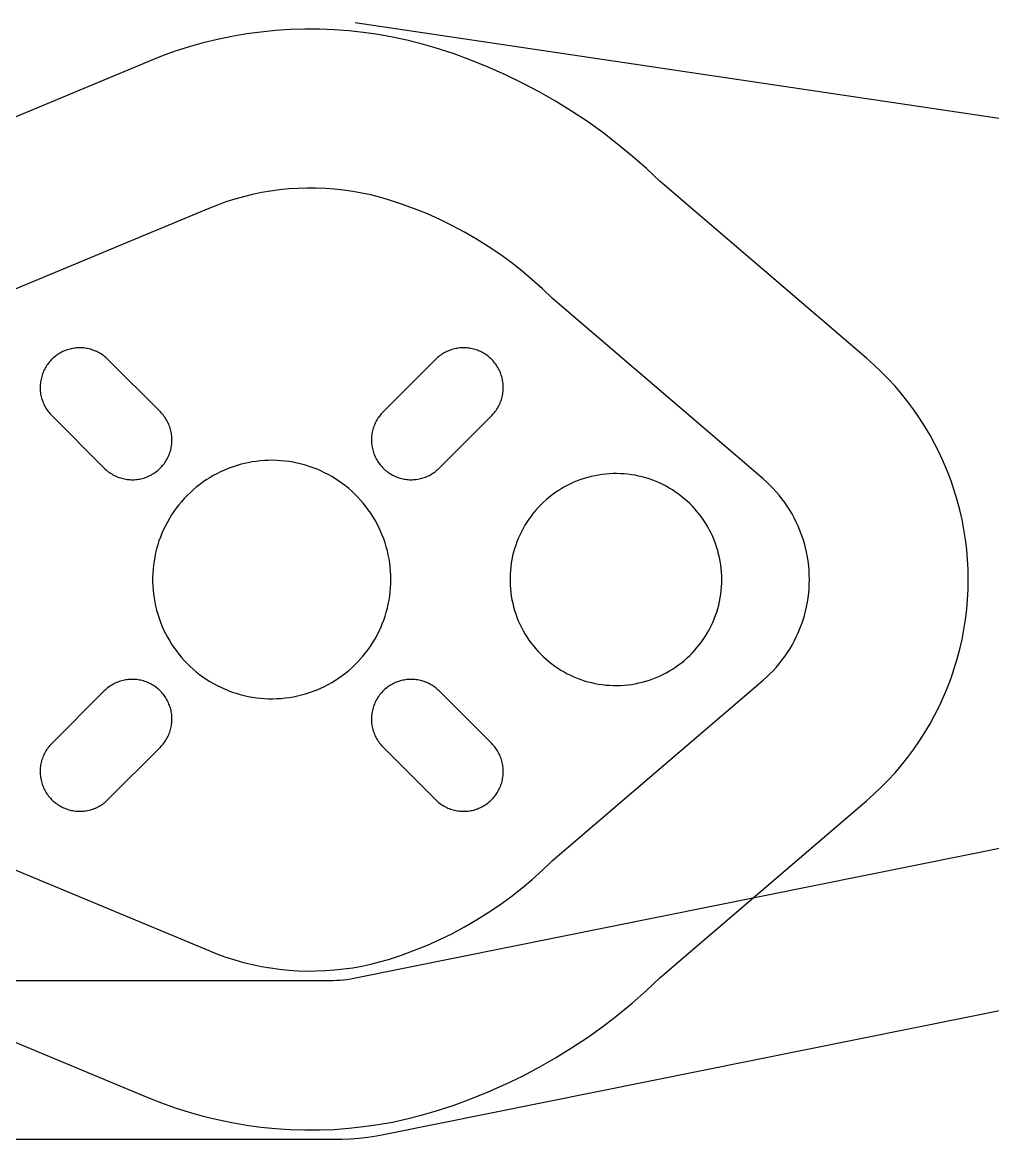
# Model space of a CAD drawing. Header units: millimetres. Extents: x 586 to 986, y -25 to 475.
# Drawn here: x 908.93 to 945.58, y 16.36 to 58.54 of the extents above; entities that cross this region are included whole.
import ezdxf

# ---------------------------------------------------------------- set-up
doc = ezdxf.new("R2010")
doc.units = ezdxf.units.MM
doc.header["$MEASUREMENT"] = 0
doc.layers.add('auxiliares', color=4, linetype='Continuous', true_color=0x00ffff)
doc.layers.add('corte', color=1, linetype='Continuous', true_color=0xff0000)

msp = doc.modelspace()

# ---------------------------------------------------------------- linework, layer by layer
at = {"layer": 'auxiliares'}
for p, q in [((918.493, 58.227), (917.941, 58.171)), ((919.046, 58.263), (918.493, 58.227)), ((919.6, 58.28), (919.046, 58.263)), ((920.155, 58.278), (919.6, 58.28)), ((920.709, 58.257), (920.155, 58.278)), ((921.262, 58.216), (920.709, 58.257)), ((921.813, 58.157), (921.262, 58.216)), ((921.505, 58.536), (946.501, 54.814)), ((916.302, 57.891), (915.763, 57.76)), ((916.845, 58.003), (916.302, 57.891)), ((917.391, 58.097), (916.845, 58.003)), ((917.941, 58.171), (917.391, 58.097)), ((922.362, 58.078), (921.813, 58.157)), ((922.908, 57.98), (922.362, 58.078)), ((923.45, 57.864), (922.908, 57.98)), ((923.988, 57.729), (923.45, 57.864)), ((914.701, 57.442), (914.179, 57.255)), ((915.229, 57.61), (914.701, 57.442)), ((915.763, 57.76), (915.229, 57.61)), ((924.52, 57.575), (923.988, 57.729)), ((925.198, 57.354), (924.52, 57.575)), ((913.663, 57.051), (893.886, 48.81)), ((914.179, 57.255), (913.663, 57.051)), ((925.867, 57.11), (925.198, 57.354)), ((926.528, 56.844), (925.867, 57.11)), ((927.179, 56.555), (926.528, 56.844)), ((927.821, 56.244), (927.179, 56.555)), ((928.451, 55.912), (927.821, 56.244)), ((929.07, 55.559), (928.451, 55.912)), ((929.676, 55.185), (929.07, 55.559)), ((930.269, 54.79), (929.676, 55.185)), ((930.849, 54.376), (930.269, 54.79)), ((931.414, 53.942), (930.849, 54.376)), ((931.964, 53.489), (931.414, 53.942)), ((932.499, 53.018), (931.964, 53.489)), ((933.017, 52.529), (932.499, 53.018)), ((940.81, 45.86), (933.017, 52.529)), ((941.094, 45.608), (940.81, 45.86)), ((941.369, 45.347), (941.094, 45.608)), ((941.635, 45.076), (941.369, 45.347)), ((941.892, 44.796), (941.635, 45.076)), ((942.139, 44.507), (941.892, 44.796)), ((942.375, 44.211), (942.139, 44.507)), ((942.602, 43.906), (942.375, 44.211)), ((942.817, 43.593), (942.602, 43.906)), ((943.022, 43.274), (942.817, 43.593)), ((943.216, 42.947), (943.022, 43.274)), ((943.398, 42.614), (943.216, 42.947)), ((943.568, 42.275), (943.398, 42.614)), ((943.727, 41.93), (943.568, 42.275)), ((943.874, 41.58), (943.727, 41.93)), ((944.009, 41.225), (943.874, 41.58)), ((944.131, 40.865), (944.009, 41.225)), ((944.241, 40.502), (944.131, 40.865)), ((944.338, 40.135), (944.241, 40.502)), ((944.422, 39.765), (944.338, 40.135)), ((944.494, 39.392), (944.422, 39.765)), ((944.553, 39.017), (944.494, 39.392)), ((944.598, 38.64), (944.553, 39.017)), ((944.631, 38.261), (944.598, 38.64)), ((944.651, 37.882), (944.631, 38.261)), ((944.657, 37.503), (944.651, 37.882)), ((944.631, 36.744), (944.651, 37.123)), ((944.651, 37.123), (944.657, 37.503)), ((944.598, 36.366), (944.631, 36.744)), ((944.553, 35.989), (944.598, 36.366)), ((944.494, 35.614), (944.553, 35.989)), ((944.422, 35.241), (944.494, 35.614)), ((944.338, 34.871), (944.422, 35.241)), ((944.241, 34.504), (944.338, 34.871)), ((944.131, 34.14), (944.241, 34.504)), ((943.874, 33.426), (944.009, 33.781)), ((944.009, 33.781), (944.131, 34.14)), ((943.727, 33.076), (943.874, 33.426)), ((943.568, 32.731), (943.727, 33.076)), ((943.398, 32.391), (943.568, 32.731)), ((943.022, 31.732), (943.216, 32.058)), ((943.216, 32.058), (943.398, 32.391)), ((942.817, 31.412), (943.022, 31.732)), ((942.602, 31.1), (942.817, 31.412)), ((942.139, 30.498), (942.375, 30.795)), ((942.375, 30.795), (942.602, 31.1)), ((941.892, 30.209), (942.139, 30.498)), ((941.635, 29.929), (941.892, 30.209)), ((941.094, 29.397), (941.369, 29.659)), ((941.369, 29.659), (941.635, 29.929)), ((933.017, 22.476), (940.81, 29.145)), ((940.81, 29.145), (941.094, 29.397)), ((948.889, 27.958), (921.449, 22.437)), ((893.886, 26.195), (913.663, 17.954)), ((920.66, 22.359), (848.656, 22.359)), ((920.793, 22.361), (920.66, 22.359)), ((920.925, 22.367), (920.793, 22.361)), ((921.057, 22.378), (920.925, 22.367)), ((921.188, 22.394), (921.057, 22.378)), ((921.319, 22.413), (921.188, 22.394)), ((921.449, 22.437), (921.319, 22.413)), ((932.499, 21.987), (933.017, 22.476)), ((931.964, 21.516), (932.499, 21.987)), ((931.414, 21.063), (931.964, 21.516)), ((930.849, 20.629), (931.414, 21.063)), ((930.269, 20.215), (930.849, 20.629)), ((929.676, 19.821), (930.269, 20.215)), ((928.451, 19.093), (929.07, 19.446)), ((929.07, 19.446), (929.676, 19.821)), ((927.821, 18.761), (928.451, 19.093)), ((927.179, 18.45), (927.821, 18.761)), ((925.867, 17.895), (926.528, 18.162)), ((926.528, 18.162), (927.179, 18.45)), ((913.663, 17.954), (914.179, 17.75)), ((914.179, 17.75), (914.701, 17.564)), ((925.198, 17.651), (925.867, 17.895)), ((914.701, 17.564), (915.229, 17.395)), ((915.229, 17.395), (915.763, 17.246)), ((923.988, 17.277), (924.52, 17.43)), ((924.52, 17.43), (925.198, 17.651)), ((915.763, 17.246), (916.302, 17.114)), ((916.302, 17.114), (916.845, 17.002)), ((916.845, 17.002), (917.391, 16.908)), ((917.391, 16.908), (917.941, 16.834)), ((921.813, 16.849), (922.362, 16.927)), ((922.362, 16.927), (922.908, 17.025)), ((922.908, 17.025), (923.45, 17.141)), ((923.45, 17.141), (923.988, 17.277)), ((917.941, 16.834), (918.493, 16.778)), ((918.493, 16.778), (919.046, 16.742)), ((919.046, 16.742), (919.6, 16.725)), ((919.6, 16.725), (920.155, 16.727)), ((920.155, 16.727), (920.709, 16.748)), ((920.709, 16.748), (921.262, 16.789)), ((921.262, 16.789), (921.813, 16.849))]:
    msp.add_line(p, q, dxfattribs=at)
at = {"layer": 'corte', "linetype": 'Continuous', "lineweight": 25}
for p, q in [((917.283, 51.955), (916.95, 51.862)), ((917.62, 52.037), (917.283, 51.955)), ((917.959, 52.108), (917.62, 52.037)), ((918.301, 52.166), (917.959, 52.108)), ((918.644, 52.213), (918.301, 52.166)), ((918.989, 52.247), (918.644, 52.213)), ((919.335, 52.27), (918.989, 52.247)), ((919.681, 52.281), (919.335, 52.27)), ((920.028, 52.28), (919.681, 52.281)), ((920.374, 52.266), (920.028, 52.28)), ((920.72, 52.241), (920.374, 52.266)), ((921.064, 52.204), (920.72, 52.241)), ((921.408, 52.154), (921.064, 52.204)), ((921.749, 52.093), (921.408, 52.154)), ((922.087, 52.021), (921.749, 52.093)), ((922.424, 51.936), (922.087, 52.021)), ((922.757, 51.84), (922.424, 51.936)), ((915.971, 51.513), (896.193, 43.272)), ((916.293, 51.64), (915.971, 51.513)), ((916.619, 51.757), (916.293, 51.64)), ((916.95, 51.862), (916.619, 51.757)), ((923.253, 51.678), (922.757, 51.84)), ((923.743, 51.499), (923.253, 51.678)), ((924.226, 51.303), (923.743, 51.499)), ((924.703, 51.09), (924.226, 51.303)), ((925.171, 50.86), (924.703, 51.09)), ((925.632, 50.615), (925.171, 50.86)), ((926.083, 50.354), (925.632, 50.615)), ((926.526, 50.077), (926.083, 50.354)), ((926.958, 49.785), (926.526, 50.077)), ((927.38, 49.478), (926.958, 49.785)), ((927.791, 49.156), (927.38, 49.478)), ((928.191, 48.821), (927.791, 49.156)), ((928.578, 48.472), (928.191, 48.821)), ((928.954, 48.109), (928.578, 48.472)), ((936.908, 41.301), (928.954, 48.109)), ((910.258, 45.992), (910.215, 45.963)), ((910.301, 46.021), (910.258, 45.992)), ((910.346, 46.047), (910.301, 46.021)), ((910.391, 46.073), (910.346, 46.047)), ((910.437, 46.096), (910.391, 46.073)), ((910.484, 46.118), (910.437, 46.096)), ((910.531, 46.139), (910.484, 46.118)), ((910.579, 46.158), (910.531, 46.139)), ((910.628, 46.175), (910.579, 46.158)), ((910.678, 46.19), (910.628, 46.175)), ((910.728, 46.204), (910.678, 46.19)), ((910.778, 46.216), (910.728, 46.204)), ((910.829, 46.226), (910.778, 46.216)), ((910.88, 46.234), (910.829, 46.226)), ((910.931, 46.241), (910.88, 46.234)), ((910.983, 46.246), (910.931, 46.241)), ((911.035, 46.249), (910.983, 46.246)), ((911.086, 46.25), (911.035, 46.249)), ((911.138, 46.25), (911.086, 46.25)), ((911.19, 46.248), (911.138, 46.25)), ((911.241, 46.244), (911.19, 46.248)), ((911.293, 46.238), (911.241, 46.244)), ((911.344, 46.23), (911.293, 46.238)), ((911.395, 46.221), (911.344, 46.23)), ((911.446, 46.21), (911.395, 46.221)), ((911.496, 46.197), (911.446, 46.21)), ((911.546, 46.183), (911.496, 46.197)), ((911.595, 46.166), (911.546, 46.183)), ((911.643, 46.148), (911.595, 46.166)), ((911.691, 46.129), (911.643, 46.148)), ((911.738, 46.108), (911.691, 46.129)), ((911.785, 46.085), (911.738, 46.108)), ((911.831, 46.06), (911.785, 46.085)), ((911.875, 46.034), (911.831, 46.06)), ((911.919, 46.007), (911.875, 46.034)), ((911.962, 45.978), (911.919, 46.007)), ((912.004, 45.947), (911.962, 45.978)), ((924.732, 45.978), (924.69, 45.947)), ((924.775, 46.007), (924.732, 45.978)), ((924.819, 46.034), (924.775, 46.007)), ((924.864, 46.06), (924.819, 46.034)), ((924.909, 46.085), (924.864, 46.06)), ((924.956, 46.108), (924.909, 46.085)), ((925.003, 46.129), (924.956, 46.108)), ((925.051, 46.148), (925.003, 46.129)), ((925.1, 46.166), (925.051, 46.148)), ((925.149, 46.183), (925.1, 46.166)), ((925.198, 46.197), (925.149, 46.183)), ((925.249, 46.21), (925.198, 46.197)), ((925.299, 46.221), (925.249, 46.21)), ((925.35, 46.23), (925.299, 46.221)), ((925.401, 46.238), (925.35, 46.23)), ((925.453, 46.244), (925.401, 46.238)), ((925.504, 46.248), (925.453, 46.244)), ((925.556, 46.25), (925.504, 46.248)), ((925.608, 46.25), (925.556, 46.25)), ((925.66, 46.249), (925.608, 46.25)), ((925.711, 46.246), (925.66, 46.249)), ((925.763, 46.241), (925.711, 46.246)), ((925.814, 46.234), (925.763, 46.241)), ((925.865, 46.226), (925.814, 46.234)), ((925.916, 46.216), (925.865, 46.226)), ((925.966, 46.204), (925.916, 46.216)), ((926.016, 46.19), (925.966, 46.204)), ((926.066, 46.175), (926.016, 46.19)), ((926.115, 46.158), (926.066, 46.175)), ((926.163, 46.139), (926.115, 46.158)), ((926.211, 46.118), (926.163, 46.139)), ((926.257, 46.096), (926.211, 46.118)), ((926.303, 46.073), (926.257, 46.096)), ((926.349, 46.047), (926.303, 46.073)), ((926.393, 46.021), (926.349, 46.047)), ((926.436, 45.992), (926.393, 46.021)), ((926.479, 45.963), (926.436, 45.992)), ((909.857, 45.592), (909.829, 45.549)), ((909.887, 45.634), (909.857, 45.592)), ((909.918, 45.676), (909.887, 45.634)), ((909.951, 45.716), (909.918, 45.676)), ((909.985, 45.755), (909.951, 45.716)), ((910.02, 45.793), (909.985, 45.755)), ((910.057, 45.829), (910.02, 45.793)), ((910.095, 45.865), (910.057, 45.829)), ((910.134, 45.899), (910.095, 45.865)), ((910.174, 45.931), (910.134, 45.899)), ((910.215, 45.963), (910.174, 45.931)), ((912.045, 45.915), (912.004, 45.947)), ((912.084, 45.882), (912.045, 45.915)), ((912.123, 45.847), (912.084, 45.882)), ((912.16, 45.811), (912.123, 45.847)), ((914.14, 43.831), (912.16, 45.811)), ((924.534, 45.811), (922.554, 43.831)), ((924.572, 45.847), (924.534, 45.811)), ((924.61, 45.882), (924.572, 45.847)), ((924.65, 45.915), (924.61, 45.882)), ((924.69, 45.947), (924.65, 45.915)), ((926.52, 45.931), (926.479, 45.963)), ((926.56, 45.899), (926.52, 45.931)), ((926.599, 45.865), (926.56, 45.899)), ((926.637, 45.829), (926.599, 45.865)), ((926.674, 45.793), (926.637, 45.829)), ((926.709, 45.755), (926.674, 45.793)), ((926.743, 45.716), (926.709, 45.755)), ((926.776, 45.676), (926.743, 45.716)), ((926.807, 45.634), (926.776, 45.676)), ((926.837, 45.592), (926.807, 45.634)), ((926.865, 45.549), (926.837, 45.592)), ((909.66, 45.172), (909.646, 45.122)), ((909.675, 45.221), (909.66, 45.172)), ((909.692, 45.27), (909.675, 45.221)), ((909.711, 45.319), (909.692, 45.27)), ((909.731, 45.366), (909.711, 45.319)), ((909.753, 45.413), (909.731, 45.366)), ((909.777, 45.459), (909.753, 45.413)), ((909.802, 45.504), (909.777, 45.459)), ((909.829, 45.549), (909.802, 45.504)), ((926.892, 45.504), (926.865, 45.549)), ((926.917, 45.459), (926.892, 45.504)), ((926.941, 45.413), (926.917, 45.459)), ((926.963, 45.366), (926.941, 45.413)), ((926.983, 45.319), (926.963, 45.366)), ((927.002, 45.27), (926.983, 45.319)), ((927.019, 45.221), (927.002, 45.27)), ((927.035, 45.172), (927.019, 45.221)), ((927.048, 45.122), (927.035, 45.172)), ((909.601, 44.815), (909.599, 44.763)), ((909.599, 44.763), (909.6, 44.712)), ((909.6, 44.712), (909.602, 44.66)), ((909.604, 44.867), (909.601, 44.815)), ((909.609, 44.918), (909.604, 44.867)), ((909.615, 44.97), (909.609, 44.918)), ((909.624, 45.021), (909.615, 44.97)), ((909.634, 45.072), (909.624, 45.021)), ((909.646, 45.122), (909.634, 45.072)), ((927.06, 45.072), (927.048, 45.122)), ((927.07, 45.021), (927.06, 45.072)), ((927.079, 44.97), (927.07, 45.021)), ((927.086, 44.918), (927.079, 44.97)), ((927.09, 44.867), (927.086, 44.918)), ((927.094, 44.815), (927.09, 44.867)), ((927.092, 44.66), (927.094, 44.712)), ((927.095, 44.763), (927.094, 44.815)), ((927.094, 44.712), (927.095, 44.763)), ((909.602, 44.66), (909.606, 44.608)), ((909.606, 44.608), (909.612, 44.557)), ((909.612, 44.557), (909.619, 44.506)), ((909.619, 44.506), (909.629, 44.455)), ((909.629, 44.455), (909.64, 44.404)), ((909.64, 44.404), (909.653, 44.354)), ((909.653, 44.354), (909.667, 44.304)), ((909.667, 44.304), (909.683, 44.255)), ((927.011, 44.255), (927.027, 44.304)), ((927.027, 44.304), (927.042, 44.354)), ((927.042, 44.354), (927.054, 44.404)), ((927.054, 44.404), (927.065, 44.455)), ((927.065, 44.455), (927.075, 44.506)), ((927.075, 44.506), (927.082, 44.557)), ((927.082, 44.557), (927.088, 44.608)), ((927.088, 44.608), (927.092, 44.66)), ((909.683, 44.255), (909.701, 44.207)), ((909.701, 44.207), (909.721, 44.159)), ((909.721, 44.159), (909.742, 44.111)), ((909.742, 44.111), (909.765, 44.065)), ((909.765, 44.065), (909.79, 44.019)), ((909.79, 44.019), (909.816, 43.974)), ((909.816, 43.974), (909.843, 43.931)), ((909.843, 43.931), (909.872, 43.888)), ((909.872, 43.888), (909.903, 43.846)), ((926.792, 43.846), (926.822, 43.888)), ((926.822, 43.888), (926.851, 43.931)), ((926.851, 43.931), (926.879, 43.974)), ((926.879, 43.974), (926.905, 44.019)), ((926.905, 44.019), (926.929, 44.065)), ((926.929, 44.065), (926.952, 44.111)), ((926.952, 44.111), (926.973, 44.159)), ((926.973, 44.159), (926.993, 44.207)), ((926.993, 44.207), (927.011, 44.255)), ((909.903, 43.846), (909.935, 43.805)), ((909.935, 43.805), (909.968, 43.766)), ((909.968, 43.766), (910.003, 43.727)), ((910.003, 43.727), (910.039, 43.69)), ((910.039, 43.69), (912.019, 41.71)), ((914.176, 43.794), (914.14, 43.831)), ((914.21, 43.756), (914.176, 43.794)), ((914.244, 43.716), (914.21, 43.756)), ((914.276, 43.675), (914.244, 43.716)), ((914.306, 43.633), (914.276, 43.675)), ((914.335, 43.59), (914.306, 43.633)), ((914.363, 43.547), (914.335, 43.59)), ((914.389, 43.502), (914.363, 43.547)), ((914.413, 43.456), (914.389, 43.502)), ((914.436, 43.41), (914.413, 43.456)), ((922.281, 43.456), (922.258, 43.41)), ((922.305, 43.502), (922.281, 43.456)), ((922.331, 43.547), (922.305, 43.502)), ((922.359, 43.59), (922.331, 43.547)), ((922.388, 43.633), (922.359, 43.59)), ((922.418, 43.675), (922.388, 43.633)), ((922.45, 43.716), (922.418, 43.675)), ((922.484, 43.756), (922.45, 43.716)), ((922.518, 43.794), (922.484, 43.756)), ((922.554, 43.831), (922.518, 43.794)), ((924.676, 41.71), (926.656, 43.69)), ((926.656, 43.69), (926.692, 43.727)), ((926.692, 43.727), (926.726, 43.766)), ((926.726, 43.766), (926.76, 43.805)), ((926.76, 43.805), (926.792, 43.846)), ((914.457, 43.363), (914.436, 43.41)), ((914.477, 43.315), (914.457, 43.363)), ((914.495, 43.266), (914.477, 43.315)), ((914.511, 43.217), (914.495, 43.266)), ((914.526, 43.167), (914.511, 43.217)), ((914.539, 43.117), (914.526, 43.167)), ((914.55, 43.066), (914.539, 43.117)), ((914.559, 43.015), (914.55, 43.066)), ((922.145, 43.066), (922.135, 43.015)), ((922.156, 43.117), (922.145, 43.066)), ((922.168, 43.167), (922.156, 43.117)), ((922.183, 43.217), (922.168, 43.167)), ((922.199, 43.266), (922.183, 43.217)), ((922.217, 43.315), (922.199, 43.266)), ((922.237, 43.363), (922.217, 43.315)), ((922.258, 43.41), (922.237, 43.363)), ((914.567, 42.964), (914.559, 43.015)), ((914.563, 42.551), (914.57, 42.603)), ((914.572, 42.913), (914.567, 42.964)), ((914.57, 42.603), (914.575, 42.654)), ((914.576, 42.861), (914.572, 42.913)), ((914.575, 42.654), (914.578, 42.706)), ((914.579, 42.809), (914.576, 42.861)), ((914.578, 42.706), (914.579, 42.758)), ((914.579, 42.758), (914.579, 42.809)), ((922.116, 42.809), (922.115, 42.758)), ((922.115, 42.758), (922.116, 42.706)), ((922.118, 42.861), (922.116, 42.809)), ((922.116, 42.706), (922.12, 42.654)), ((922.122, 42.913), (922.118, 42.861)), ((922.12, 42.654), (922.124, 42.603)), ((922.128, 42.964), (922.122, 42.913)), ((922.124, 42.603), (922.131, 42.551)), ((922.135, 43.015), (922.128, 42.964)), ((914.447, 42.155), (914.467, 42.203)), ((914.467, 42.203), (914.486, 42.251)), ((914.486, 42.251), (914.503, 42.3)), ((914.503, 42.3), (914.519, 42.349)), ((914.519, 42.349), (914.532, 42.399)), ((914.532, 42.399), (914.544, 42.449)), ((914.544, 42.449), (914.555, 42.5)), ((914.555, 42.5), (914.563, 42.551)), ((922.131, 42.551), (922.14, 42.5)), ((922.14, 42.5), (922.15, 42.449)), ((922.15, 42.449), (922.162, 42.399)), ((922.162, 42.399), (922.175, 42.349)), ((922.175, 42.349), (922.191, 42.3)), ((922.191, 42.3), (922.208, 42.251)), ((922.208, 42.251), (922.227, 42.203)), ((922.227, 42.203), (922.247, 42.155)), ((914.158, 41.728), (914.193, 41.766)), ((914.193, 41.766), (914.227, 41.805)), ((914.227, 41.805), (914.26, 41.846)), ((914.26, 41.846), (914.291, 41.887)), ((914.291, 41.887), (914.321, 41.929)), ((914.321, 41.929), (914.349, 41.973)), ((914.349, 41.973), (914.376, 42.017)), ((914.376, 42.017), (914.401, 42.062)), ((914.401, 42.062), (914.425, 42.108)), ((914.425, 42.108), (914.447, 42.155)), ((917, 41.796), (916.852, 41.747)), ((917.15, 41.84), (917, 41.796)), ((917.301, 41.879), (917.15, 41.84)), ((917.453, 41.913), (917.301, 41.879)), ((917.607, 41.941), (917.453, 41.913)), ((917.761, 41.964), (917.607, 41.941)), ((917.917, 41.982), (917.761, 41.964)), ((918.072, 41.994), (917.917, 41.982)), ((918.228, 42.001), (918.072, 41.994)), ((918.385, 42.003), (918.228, 42.001)), ((918.541, 41.998), (918.385, 42.003)), ((918.697, 41.989), (918.541, 41.998)), ((918.852, 41.974), (918.697, 41.989)), ((919.007, 41.954), (918.852, 41.974)), ((919.161, 41.928), (919.007, 41.954)), ((919.314, 41.897), (919.161, 41.928)), ((919.466, 41.861), (919.314, 41.897)), ((919.617, 41.82), (919.466, 41.861)), ((919.766, 41.773), (919.617, 41.82)), ((919.913, 41.721), (919.766, 41.773)), ((922.247, 42.155), (922.269, 42.108)), ((922.269, 42.108), (922.293, 42.062)), ((922.293, 42.062), (922.318, 42.017)), ((922.318, 42.017), (922.345, 41.973)), ((922.345, 41.973), (922.373, 41.929)), ((922.373, 41.929), (922.403, 41.887)), ((922.403, 41.887), (922.434, 41.846)), ((922.434, 41.846), (922.467, 41.805)), ((922.467, 41.805), (922.501, 41.766)), ((922.501, 41.766), (922.536, 41.728)), ((912.019, 41.71), (912.056, 41.674)), ((912.056, 41.674), (912.094, 41.639)), ((912.094, 41.639), (912.134, 41.606)), ((912.134, 41.606), (912.175, 41.574)), ((912.175, 41.574), (912.216, 41.544)), ((912.216, 41.544), (912.259, 41.514)), ((912.259, 41.514), (912.303, 41.487)), ((912.303, 41.487), (912.348, 41.461)), ((912.348, 41.461), (912.394, 41.436)), ((912.394, 41.436), (912.44, 41.414)), ((912.44, 41.414), (912.487, 41.392)), ((912.487, 41.392), (912.535, 41.373)), ((912.535, 41.373), (912.584, 41.355)), ((912.584, 41.355), (912.633, 41.339)), ((912.633, 41.339), (912.683, 41.324)), ((913.501, 41.331), (913.55, 41.346)), ((913.55, 41.346), (913.599, 41.364)), ((913.599, 41.364), (913.647, 41.382)), ((913.647, 41.382), (913.695, 41.403)), ((913.695, 41.403), (913.742, 41.425)), ((913.742, 41.425), (913.788, 41.448)), ((913.788, 41.448), (913.833, 41.474)), ((913.833, 41.474), (913.877, 41.501)), ((913.877, 41.501), (913.921, 41.529)), ((913.921, 41.529), (913.963, 41.559)), ((913.963, 41.559), (914.004, 41.59)), ((914.004, 41.59), (914.044, 41.622)), ((914.044, 41.622), (914.084, 41.656)), ((914.084, 41.656), (914.121, 41.692)), ((914.121, 41.692), (914.158, 41.728)), ((916.006, 41.346), (915.874, 41.262)), ((916.141, 41.425), (916.006, 41.346)), ((916.279, 41.499), (916.141, 41.425)), ((916.418, 41.568), (916.279, 41.499)), ((916.561, 41.633), (916.418, 41.568)), ((916.705, 41.692), (916.561, 41.633)), ((916.852, 41.747), (916.705, 41.692)), ((920.059, 41.664), (919.913, 41.721)), ((920.202, 41.602), (920.059, 41.664)), ((920.343, 41.536), (920.202, 41.602)), ((920.482, 41.464), (920.343, 41.536)), ((920.618, 41.387), (920.482, 41.464)), ((920.752, 41.306), (920.618, 41.387)), ((922.536, 41.728), (922.573, 41.692)), ((922.573, 41.692), (922.611, 41.656)), ((922.611, 41.656), (922.65, 41.622)), ((922.65, 41.622), (922.69, 41.59)), ((922.69, 41.59), (922.731, 41.559)), ((922.731, 41.559), (922.774, 41.529)), ((922.774, 41.529), (922.817, 41.501)), ((922.817, 41.501), (922.861, 41.474)), ((922.861, 41.474), (922.907, 41.448)), ((922.907, 41.448), (922.953, 41.425)), ((922.953, 41.425), (922.999, 41.403)), ((922.999, 41.403), (923.047, 41.382)), ((923.047, 41.382), (923.095, 41.364)), ((923.095, 41.364), (923.144, 41.346)), ((923.144, 41.346), (923.194, 41.331)), ((924.012, 41.324), (924.061, 41.339)), ((924.061, 41.339), (924.11, 41.355)), ((924.11, 41.355), (924.159, 41.373)), ((924.159, 41.373), (924.207, 41.392)), ((924.207, 41.392), (924.254, 41.414)), ((924.254, 41.414), (924.301, 41.436)), ((924.301, 41.436), (924.346, 41.461)), ((924.346, 41.461), (924.391, 41.487)), ((924.391, 41.487), (924.435, 41.514)), ((924.435, 41.514), (924.478, 41.544)), ((924.478, 41.544), (924.52, 41.574)), ((924.52, 41.574), (924.56, 41.606)), ((924.56, 41.606), (924.6, 41.639)), ((924.6, 41.639), (924.638, 41.674)), ((924.638, 41.674), (924.676, 41.71)), ((930.283, 41.358), (930.149, 41.319)), ((930.417, 41.393), (930.283, 41.358)), ((930.553, 41.423), (930.417, 41.393)), ((930.689, 41.448), (930.553, 41.423)), ((930.827, 41.469), (930.689, 41.448)), ((930.965, 41.484), (930.827, 41.469)), ((931.103, 41.495), (930.965, 41.484)), ((931.242, 41.501), (931.103, 41.495)), ((931.381, 41.503), (931.242, 41.501)), ((931.519, 41.499), (931.381, 41.503)), ((931.658, 41.491), (931.519, 41.499)), ((931.796, 41.477), (931.658, 41.491)), ((931.934, 41.459), (931.796, 41.477)), ((932.071, 41.437), (931.934, 41.459)), ((932.207, 41.409), (932.071, 41.437)), ((932.342, 41.377), (932.207, 41.409)), ((932.476, 41.34), (932.342, 41.377)), ((932.608, 41.299), (932.476, 41.34)), ((912.683, 41.324), (912.733, 41.311)), ((912.733, 41.311), (912.783, 41.3)), ((912.783, 41.3), (912.834, 41.291)), ((912.834, 41.291), (912.886, 41.283)), ((912.886, 41.283), (912.937, 41.277)), ((912.937, 41.277), (912.989, 41.273)), ((912.989, 41.273), (913.04, 41.271)), ((913.04, 41.271), (913.092, 41.271)), ((913.092, 41.271), (913.144, 41.272)), ((913.144, 41.272), (913.196, 41.275)), ((913.196, 41.275), (913.247, 41.28)), ((913.247, 41.28), (913.298, 41.287)), ((913.298, 41.287), (913.35, 41.295)), ((913.35, 41.295), (913.4, 41.305)), ((913.4, 41.305), (913.451, 41.317)), ((913.451, 41.317), (913.501, 41.331)), ((915.497, 40.985), (915.378, 40.884)), ((915.619, 41.082), (915.497, 40.985)), ((915.745, 41.174), (915.619, 41.082)), ((915.874, 41.262), (915.745, 41.174)), ((920.882, 41.221), (920.752, 41.306)), ((921.01, 41.13), (920.882, 41.221)), ((921.134, 41.036), (921.01, 41.13)), ((921.255, 40.937), (921.134, 41.036)), ((921.373, 40.834), (921.255, 40.937)), ((923.194, 41.331), (923.244, 41.317)), ((923.244, 41.317), (923.294, 41.305)), ((923.294, 41.305), (923.345, 41.295)), ((923.345, 41.295), (923.396, 41.287)), ((923.396, 41.287), (923.447, 41.28)), ((923.447, 41.28), (923.499, 41.275)), ((923.499, 41.275), (923.55, 41.272)), ((923.55, 41.272), (923.602, 41.271)), ((923.602, 41.271), (923.654, 41.271)), ((923.654, 41.271), (923.706, 41.273)), ((923.706, 41.273), (923.757, 41.277)), ((923.757, 41.277), (923.809, 41.283)), ((923.809, 41.283), (923.86, 41.291)), ((923.86, 41.291), (923.911, 41.3)), ((923.911, 41.3), (923.961, 41.311)), ((923.961, 41.311), (924.012, 41.324)), ((929.266, 40.919), (929.149, 40.845)), ((929.386, 40.989), (929.266, 40.919)), ((929.508, 41.055), (929.386, 40.989)), ((929.633, 41.117), (929.508, 41.055)), ((929.759, 41.174), (929.633, 41.117)), ((929.888, 41.227), (929.759, 41.174)), ((930.018, 41.275), (929.888, 41.227)), ((930.149, 41.319), (930.018, 41.275)), ((932.739, 41.253), (932.608, 41.299)), ((932.869, 41.202), (932.739, 41.253)), ((932.996, 41.147), (932.869, 41.202)), ((933.122, 41.088), (932.996, 41.147)), ((933.245, 41.024), (933.122, 41.088)), ((933.366, 40.956), (933.245, 41.024)), ((933.485, 40.884), (933.366, 40.956)), ((937.038, 41.187), (936.908, 41.301)), ((937.163, 41.068), (937.038, 41.187)), ((937.284, 40.945), (937.163, 41.068)), ((937.4, 40.818), (937.284, 40.945)), ((915.042, 40.557), (914.938, 40.44)), ((915.15, 40.67), (915.042, 40.557)), ((915.262, 40.779), (915.15, 40.67)), ((915.378, 40.884), (915.262, 40.779)), ((921.486, 40.727), (921.373, 40.834)), ((921.596, 40.616), (921.486, 40.727)), ((921.702, 40.501), (921.596, 40.616)), ((921.804, 40.383), (921.702, 40.501)), ((928.708, 40.508), (928.605, 40.415)), ((928.814, 40.598), (928.708, 40.508)), ((928.923, 40.684), (928.814, 40.598)), ((929.034, 40.766), (928.923, 40.684)), ((929.149, 40.845), (929.034, 40.766)), ((933.601, 40.807), (933.485, 40.884)), ((933.714, 40.727), (933.601, 40.807)), ((933.824, 40.643), (933.714, 40.727)), ((933.932, 40.555), (933.824, 40.643)), ((934.036, 40.464), (933.932, 40.555)), ((937.512, 40.687), (937.4, 40.818)), ((937.62, 40.552), (937.512, 40.687)), ((937.723, 40.413), (937.62, 40.552)), ((914.651, 40.07), (914.565, 39.94)), ((914.743, 40.197), (914.651, 40.07)), ((914.838, 40.32), (914.743, 40.197)), ((914.938, 40.44), (914.838, 40.32)), ((921.902, 40.261), (921.804, 40.383)), ((921.996, 40.136), (921.902, 40.261)), ((922.085, 40.008), (921.996, 40.136)), ((928.317, 40.114), (928.228, 40.007)), ((928.41, 40.218), (928.317, 40.114)), ((928.506, 40.318), (928.41, 40.218)), ((928.605, 40.415), (928.506, 40.318)), ((934.138, 40.369), (934.036, 40.464)), ((934.235, 40.27), (934.138, 40.369)), ((934.33, 40.168), (934.235, 40.27)), ((934.42, 40.063), (934.33, 40.168)), ((937.821, 40.271), (937.723, 40.413)), ((937.914, 40.126), (937.821, 40.271)), ((938.002, 39.977), (937.914, 40.126)), ((914.405, 39.672), (914.332, 39.534)), ((914.482, 39.808), (914.405, 39.672)), ((914.565, 39.94), (914.482, 39.808)), ((922.17, 39.877), (922.085, 40.008)), ((922.25, 39.743), (922.17, 39.877)), ((922.325, 39.606), (922.25, 39.743)), ((927.985, 39.669), (927.912, 39.551)), ((928.062, 39.785), (927.985, 39.669)), ((928.143, 39.897), (928.062, 39.785)), ((928.228, 40.007), (928.143, 39.897)), ((934.507, 39.955), (934.42, 40.063)), ((934.591, 39.844), (934.507, 39.955)), ((934.67, 39.73), (934.591, 39.844)), ((934.745, 39.613), (934.67, 39.73)), ((938.085, 39.826), (938.002, 39.977)), ((938.162, 39.672), (938.085, 39.826)), ((938.235, 39.515), (938.162, 39.672)), ((914.2, 39.25), (914.142, 39.105)), ((914.264, 39.393), (914.2, 39.25)), ((914.332, 39.534), (914.264, 39.393)), ((922.396, 39.467), (922.325, 39.606)), ((922.462, 39.325), (922.396, 39.467)), ((922.522, 39.181), (922.462, 39.325)), ((927.778, 39.308), (927.717, 39.183)), ((927.843, 39.431), (927.778, 39.308)), ((927.912, 39.551), (927.843, 39.431)), ((934.816, 39.494), (934.745, 39.613)), ((934.883, 39.372), (934.816, 39.494)), ((934.946, 39.248), (934.883, 39.372)), ((935.005, 39.122), (934.946, 39.248)), ((938.301, 39.356), (938.235, 39.515)), ((938.362, 39.194), (938.301, 39.356)), ((914.041, 38.81), (913.998, 38.66)), ((914.089, 38.959), (914.041, 38.81)), ((914.142, 39.105), (914.089, 38.959)), ((922.578, 39.035), (922.522, 39.181)), ((922.629, 38.887), (922.578, 39.035)), ((922.674, 38.738), (922.629, 38.887)), ((927.609, 38.927), (927.562, 38.797)), ((927.661, 39.056), (927.609, 38.927)), ((927.717, 39.183), (927.661, 39.056)), ((935.059, 38.994), (935.005, 39.122)), ((935.108, 38.865), (935.059, 38.994)), ((935.153, 38.733), (935.108, 38.865)), ((938.418, 39.031), (938.362, 39.194)), ((938.468, 38.866), (938.418, 39.031)), ((938.512, 38.699), (938.468, 38.866)), ((913.961, 38.508), (913.929, 38.355)), ((913.998, 38.66), (913.961, 38.508)), ((922.715, 38.587), (922.674, 38.738)), ((922.75, 38.435), (922.715, 38.587)), ((922.779, 38.281), (922.75, 38.435)), ((927.448, 38.396), (927.42, 38.26)), ((927.482, 38.531), (927.448, 38.396)), ((927.52, 38.665), (927.482, 38.531)), ((927.562, 38.797), (927.52, 38.665)), ((935.193, 38.601), (935.153, 38.733)), ((935.229, 38.466), (935.193, 38.601)), ((935.26, 38.331), (935.229, 38.466)), ((938.55, 38.531), (938.512, 38.699)), ((938.583, 38.361), (938.55, 38.531)), ((913.88, 38.047), (913.864, 37.891)), ((913.902, 38.201), (913.88, 38.047)), ((913.929, 38.355), (913.902, 38.201)), ((922.804, 38.127), (922.779, 38.281)), ((922.823, 37.972), (922.804, 38.127)), ((922.836, 37.816), (922.823, 37.972)), ((927.376, 37.986), (927.362, 37.848)), ((927.396, 38.124), (927.376, 37.986)), ((927.42, 38.26), (927.396, 38.124)), ((935.287, 38.195), (935.26, 38.331)), ((935.308, 38.058), (935.287, 38.195)), ((935.325, 37.92), (935.308, 38.058)), ((938.61, 38.191), (938.583, 38.361)), ((938.631, 38.019), (938.61, 38.191)), ((938.645, 37.848), (938.631, 38.019)), ((913.853, 37.735), (913.848, 37.579)), ((913.848, 37.579), (913.848, 37.423)), ((913.864, 37.891), (913.853, 37.735)), ((922.844, 37.66), (922.836, 37.816)), ((922.847, 37.504), (922.844, 37.66)), ((927.352, 37.71), (927.348, 37.571)), ((927.348, 37.571), (927.348, 37.432)), ((927.362, 37.848), (927.352, 37.71)), ((935.337, 37.781), (935.325, 37.92)), ((935.345, 37.643), (935.337, 37.781)), ((935.347, 37.504), (935.345, 37.643)), ((938.654, 37.675), (938.645, 37.848)), ((938.657, 37.503), (938.654, 37.675)), ((913.848, 37.423), (913.853, 37.267)), ((913.853, 37.267), (913.864, 37.111)), ((922.823, 37.036), (922.836, 37.192)), ((922.836, 37.192), (922.844, 37.348)), ((922.844, 37.348), (922.847, 37.504)), ((927.348, 37.432), (927.353, 37.293)), ((927.353, 37.293), (927.362, 37.155)), ((927.362, 37.155), (927.377, 37.017)), ((935.326, 37.088), (935.338, 37.226)), ((935.338, 37.226), (935.345, 37.365)), ((935.345, 37.365), (935.347, 37.504)), ((938.631, 36.986), (938.645, 37.158)), ((938.645, 37.158), (938.654, 37.33)), ((938.654, 37.33), (938.657, 37.503)), ((913.864, 37.111), (913.88, 36.956)), ((913.88, 36.956), (913.902, 36.801)), ((913.902, 36.801), (913.929, 36.647)), ((922.75, 36.574), (922.78, 36.727)), ((922.78, 36.727), (922.804, 36.881)), ((922.804, 36.881), (922.823, 37.036)), ((927.377, 37.017), (927.396, 36.879)), ((927.396, 36.879), (927.42, 36.742)), ((927.42, 36.742), (927.449, 36.606)), ((935.261, 36.677), (935.287, 36.813)), ((935.287, 36.813), (935.309, 36.95)), ((935.309, 36.95), (935.326, 37.088)), ((938.583, 36.644), (938.61, 36.815)), ((938.61, 36.815), (938.631, 36.986)), ((913.929, 36.647), (913.962, 36.494)), ((913.962, 36.494), (913.999, 36.343)), ((913.999, 36.343), (914.042, 36.193)), ((922.675, 36.27), (922.715, 36.421)), ((922.715, 36.421), (922.75, 36.574)), ((927.449, 36.606), (927.482, 36.472)), ((927.482, 36.472), (927.52, 36.338)), ((927.52, 36.338), (927.563, 36.206)), ((935.109, 36.143), (935.154, 36.274)), ((935.154, 36.274), (935.194, 36.407)), ((935.194, 36.407), (935.23, 36.541)), ((935.23, 36.541), (935.261, 36.677)), ((938.468, 36.139), (938.512, 36.306)), ((938.512, 36.306), (938.55, 36.475)), ((938.55, 36.475), (938.583, 36.644)), ((914.042, 36.193), (914.09, 36.044)), ((914.09, 36.044), (914.143, 35.897)), ((914.143, 35.897), (914.202, 35.752)), ((922.524, 35.827), (922.579, 35.973)), ((922.579, 35.973), (922.63, 36.121)), ((922.63, 36.121), (922.675, 36.27)), ((927.563, 36.206), (927.61, 36.076)), ((927.61, 36.076), (927.662, 35.947)), ((927.662, 35.947), (927.718, 35.82)), ((934.947, 35.759), (935.006, 35.885)), ((935.006, 35.885), (935.06, 36.013)), ((935.06, 36.013), (935.109, 36.143)), ((938.362, 35.811), (938.418, 35.974)), ((938.418, 35.974), (938.468, 36.139)), ((914.202, 35.752), (914.265, 35.609)), ((914.265, 35.609), (914.333, 35.469)), ((914.333, 35.469), (914.406, 35.331)), ((922.327, 35.402), (922.397, 35.541)), ((922.397, 35.541), (922.463, 35.683)), ((922.463, 35.683), (922.524, 35.827)), ((927.718, 35.82), (927.779, 35.695)), ((927.779, 35.695), (927.844, 35.572)), ((927.844, 35.572), (927.913, 35.452)), ((927.913, 35.452), (927.986, 35.334)), ((934.747, 35.395), (934.818, 35.514)), ((934.818, 35.514), (934.885, 35.635)), ((934.885, 35.635), (934.947, 35.759)), ((938.162, 35.334), (938.235, 35.49)), ((938.235, 35.49), (938.301, 35.65)), ((938.301, 35.65), (938.362, 35.811)), ((914.406, 35.331), (914.484, 35.195)), ((914.484, 35.195), (914.566, 35.063)), ((914.566, 35.063), (914.653, 34.933)), ((922.087, 35), (922.171, 35.131)), ((922.171, 35.131), (922.251, 35.265)), ((922.251, 35.265), (922.327, 35.402)), ((927.986, 35.334), (928.064, 35.218)), ((928.064, 35.218), (928.145, 35.106)), ((928.145, 35.106), (928.23, 34.996)), ((934.422, 34.944), (934.509, 35.053)), ((934.509, 35.053), (934.592, 35.164)), ((934.592, 35.164), (934.671, 35.278)), ((934.671, 35.278), (934.747, 35.395)), ((937.914, 34.88), (938.002, 35.028)), ((938.002, 35.028), (938.085, 35.179)), ((938.085, 35.179), (938.162, 35.334)), ((914.653, 34.933), (914.745, 34.806)), ((914.745, 34.806), (914.84, 34.683)), ((914.84, 34.683), (914.94, 34.563)), ((921.704, 34.506), (921.806, 34.625)), ((921.806, 34.625), (921.904, 34.746)), ((921.904, 34.746), (921.998, 34.871)), ((921.998, 34.871), (922.087, 35)), ((928.23, 34.996), (928.319, 34.889)), ((928.319, 34.889), (928.411, 34.786)), ((928.411, 34.786), (928.507, 34.686)), ((928.507, 34.686), (928.607, 34.589)), ((928.607, 34.589), (928.71, 34.495)), ((934.038, 34.543), (934.139, 34.639)), ((934.139, 34.639), (934.237, 34.737)), ((934.237, 34.737), (934.331, 34.839)), ((934.331, 34.839), (934.422, 34.944)), ((937.62, 34.454), (937.723, 34.592)), ((937.723, 34.592), (937.821, 34.734)), ((937.821, 34.734), (937.914, 34.88)), ((914.94, 34.563), (915.044, 34.446)), ((915.044, 34.446), (915.152, 34.333)), ((915.152, 34.333), (915.264, 34.224)), ((915.264, 34.224), (915.38, 34.119)), ((921.257, 34.07), (921.375, 34.173)), ((921.375, 34.173), (921.488, 34.281)), ((921.488, 34.281), (921.598, 34.392)), ((921.598, 34.392), (921.704, 34.506)), ((928.71, 34.495), (928.816, 34.406)), ((928.816, 34.406), (928.925, 34.32)), ((928.925, 34.32), (929.037, 34.238)), ((929.037, 34.238), (929.151, 34.159)), ((933.487, 34.123), (933.603, 34.199)), ((933.603, 34.199), (933.716, 34.28)), ((933.716, 34.28), (933.827, 34.364)), ((933.827, 34.364), (933.934, 34.452)), ((933.934, 34.452), (934.038, 34.543)), ((937.284, 34.06), (937.4, 34.188)), ((937.4, 34.188), (937.512, 34.319)), ((937.512, 34.319), (937.62, 34.454)), ((915.38, 34.119), (915.499, 34.019)), ((915.499, 34.019), (915.622, 33.922)), ((915.622, 33.922), (915.748, 33.829)), ((915.748, 33.829), (915.877, 33.741)), ((920.754, 33.701), (920.885, 33.786)), ((920.885, 33.786), (921.012, 33.877)), ((921.012, 33.877), (921.137, 33.971)), ((921.137, 33.971), (921.257, 34.07)), ((929.151, 34.159), (929.269, 34.085)), ((929.269, 34.085), (929.388, 34.015)), ((929.388, 34.015), (929.511, 33.949)), ((929.511, 33.949), (929.635, 33.888)), ((929.635, 33.888), (929.762, 33.83)), ((929.762, 33.83), (929.89, 33.777)), ((929.89, 33.777), (930.02, 33.729)), ((932.611, 33.708), (932.742, 33.754)), ((932.742, 33.754), (932.871, 33.804)), ((932.871, 33.804), (932.998, 33.859)), ((932.998, 33.859), (933.124, 33.919)), ((933.124, 33.919), (933.247, 33.983)), ((933.247, 33.983), (933.368, 34.051)), ((933.368, 34.051), (933.487, 34.123)), ((936.908, 33.704), (937.038, 33.818)), ((937.038, 33.818), (937.163, 33.937)), ((937.163, 33.937), (937.284, 34.06)), ((912.056, 33.331), (912.019, 33.295)), ((912.094, 33.366), (912.056, 33.331)), ((912.134, 33.399), (912.094, 33.366)), ((912.175, 33.431), (912.134, 33.399)), ((912.216, 33.462), (912.175, 33.431)), ((912.259, 33.491), (912.216, 33.462)), ((912.303, 33.518), (912.259, 33.491)), ((912.348, 33.544), (912.303, 33.518)), ((912.394, 33.569), (912.348, 33.544)), ((912.44, 33.592), (912.394, 33.569)), ((912.487, 33.613), (912.44, 33.592)), ((912.535, 33.633), (912.487, 33.613)), ((912.584, 33.651), (912.535, 33.633)), ((912.633, 33.667), (912.584, 33.651)), ((912.683, 33.681), (912.633, 33.667)), ((912.733, 33.694), (912.683, 33.681)), ((912.783, 33.705), (912.733, 33.694)), ((912.834, 33.715), (912.783, 33.705)), ((912.886, 33.722), (912.834, 33.715)), ((912.937, 33.728), (912.886, 33.722)), ((912.989, 33.732), (912.937, 33.728)), ((913.04, 33.734), (912.989, 33.732)), ((913.092, 33.735), (913.04, 33.734)), ((913.144, 33.733), (913.092, 33.735)), ((913.196, 33.73), (913.144, 33.733)), ((913.247, 33.725), (913.196, 33.73)), ((913.298, 33.719), (913.247, 33.725)), ((913.35, 33.71), (913.298, 33.719)), ((913.4, 33.7), (913.35, 33.71)), ((913.451, 33.688), (913.4, 33.7)), ((913.501, 33.674), (913.451, 33.688)), ((913.55, 33.659), (913.501, 33.674)), ((913.599, 33.642), (913.55, 33.659)), ((913.647, 33.623), (913.599, 33.642)), ((913.695, 33.603), (913.647, 33.623)), ((913.742, 33.58), (913.695, 33.603)), ((913.788, 33.557), (913.742, 33.58)), ((913.833, 33.532), (913.788, 33.557)), ((913.877, 33.505), (913.833, 33.532)), ((913.921, 33.476), (913.877, 33.505)), ((913.963, 33.447), (913.921, 33.476)), ((914.004, 33.415), (913.963, 33.447)), ((914.044, 33.383), (914.004, 33.415)), ((914.084, 33.349), (914.044, 33.383)), ((914.121, 33.314), (914.084, 33.349)), ((915.877, 33.741), (916.009, 33.658)), ((916.009, 33.658), (916.144, 33.579)), ((916.144, 33.579), (916.281, 33.505)), ((916.281, 33.505), (916.421, 33.436)), ((916.421, 33.436), (916.563, 33.371)), ((916.563, 33.371), (916.708, 33.312)), ((919.916, 33.285), (920.062, 33.342)), ((920.062, 33.342), (920.205, 33.404)), ((920.205, 33.404), (920.346, 33.471)), ((920.346, 33.471), (920.485, 33.543)), ((920.485, 33.543), (920.621, 33.619)), ((920.621, 33.619), (920.754, 33.701)), ((922.611, 33.349), (922.573, 33.314)), ((922.65, 33.383), (922.611, 33.349)), ((922.69, 33.415), (922.65, 33.383)), ((922.731, 33.447), (922.69, 33.415)), ((922.774, 33.476), (922.731, 33.447)), ((922.817, 33.505), (922.774, 33.476)), ((922.861, 33.532), (922.817, 33.505)), ((922.907, 33.557), (922.861, 33.532)), ((922.953, 33.58), (922.907, 33.557)), ((922.999, 33.603), (922.953, 33.58)), ((923.047, 33.623), (922.999, 33.603)), ((923.095, 33.642), (923.047, 33.623)), ((923.144, 33.659), (923.095, 33.642)), ((923.194, 33.674), (923.144, 33.659)), ((923.244, 33.688), (923.194, 33.674)), ((923.294, 33.7), (923.244, 33.688)), ((923.345, 33.71), (923.294, 33.7)), ((923.396, 33.719), (923.345, 33.71)), ((923.447, 33.725), (923.396, 33.719)), ((923.499, 33.73), (923.447, 33.725)), ((923.55, 33.733), (923.499, 33.73)), ((923.602, 33.735), (923.55, 33.733)), ((923.654, 33.734), (923.602, 33.735)), ((923.706, 33.732), (923.654, 33.734)), ((923.757, 33.728), (923.706, 33.732)), ((923.809, 33.722), (923.757, 33.728)), ((923.86, 33.715), (923.809, 33.722)), ((923.911, 33.705), (923.86, 33.715)), ((923.961, 33.694), (923.911, 33.705)), ((924.012, 33.681), (923.961, 33.694)), ((924.061, 33.667), (924.012, 33.681)), ((924.11, 33.651), (924.061, 33.667)), ((924.159, 33.633), (924.11, 33.651)), ((924.207, 33.613), (924.159, 33.633)), ((924.254, 33.592), (924.207, 33.613)), ((924.301, 33.569), (924.254, 33.592)), ((924.346, 33.544), (924.301, 33.569)), ((924.391, 33.518), (924.346, 33.544)), ((924.435, 33.491), (924.391, 33.518)), ((924.478, 33.462), (924.435, 33.491)), ((924.52, 33.431), (924.478, 33.462)), ((924.56, 33.399), (924.52, 33.431)), ((924.6, 33.366), (924.56, 33.399)), ((924.638, 33.331), (924.6, 33.366)), ((924.676, 33.295), (924.638, 33.331)), ((928.954, 26.896), (936.908, 33.704)), ((930.02, 33.729), (930.152, 33.685)), ((930.152, 33.685), (930.285, 33.646)), ((930.285, 33.646), (930.42, 33.612)), ((930.42, 33.612), (930.555, 33.582)), ((930.555, 33.582), (930.692, 33.557)), ((930.692, 33.557), (930.829, 33.536)), ((930.829, 33.536), (930.967, 33.521)), ((930.967, 33.521), (931.106, 33.51)), ((931.106, 33.51), (931.244, 33.504)), ((931.244, 33.504), (931.383, 33.503)), ((931.383, 33.503), (931.522, 33.506)), ((931.522, 33.506), (931.661, 33.515)), ((931.661, 33.515), (931.799, 33.528)), ((931.799, 33.528), (931.936, 33.546)), ((931.936, 33.546), (932.073, 33.569)), ((932.073, 33.569), (932.209, 33.597)), ((932.209, 33.597), (932.344, 33.629)), ((932.344, 33.629), (932.478, 33.666)), ((932.478, 33.666), (932.611, 33.708)), ((912.019, 33.295), (910.039, 31.315)), ((914.158, 33.277), (914.121, 33.314)), ((914.193, 33.239), (914.158, 33.277)), ((914.227, 33.2), (914.193, 33.239)), ((914.26, 33.16), (914.227, 33.2)), ((914.291, 33.118), (914.26, 33.16)), ((914.321, 33.076), (914.291, 33.118)), ((914.349, 33.033), (914.321, 33.076)), ((914.376, 32.988), (914.349, 33.033)), ((914.401, 32.943), (914.376, 32.988)), ((914.425, 32.897), (914.401, 32.943)), ((916.708, 33.312), (916.854, 33.257)), ((916.854, 33.257), (917.003, 33.208)), ((917.003, 33.208), (917.152, 33.164)), ((917.152, 33.164), (917.304, 33.125)), ((917.304, 33.125), (917.456, 33.092)), ((917.456, 33.092), (917.61, 33.063)), ((917.61, 33.063), (917.764, 33.041)), ((917.764, 33.041), (917.92, 33.023)), ((917.92, 33.023), (918.075, 33.011)), ((918.075, 33.011), (918.231, 33.004)), ((918.231, 33.004), (918.388, 33.003)), ((918.388, 33.003), (918.544, 33.007)), ((918.544, 33.007), (918.7, 33.016)), ((918.7, 33.016), (918.855, 33.031)), ((918.855, 33.031), (919.01, 33.052)), ((919.01, 33.052), (919.164, 33.077)), ((919.164, 33.077), (919.317, 33.108)), ((919.317, 33.108), (919.469, 33.145)), ((919.469, 33.145), (919.62, 33.186)), ((919.62, 33.186), (919.769, 33.233)), ((919.769, 33.233), (919.916, 33.285)), ((922.293, 32.943), (922.269, 32.897)), ((922.318, 32.988), (922.293, 32.943)), ((922.345, 33.033), (922.318, 32.988)), ((922.373, 33.076), (922.345, 33.033)), ((922.403, 33.118), (922.373, 33.076)), ((922.434, 33.16), (922.403, 33.118)), ((922.467, 33.2), (922.434, 33.16)), ((922.501, 33.239), (922.467, 33.2)), ((922.536, 33.277), (922.501, 33.239)), ((922.573, 33.314), (922.536, 33.277)), ((926.656, 31.315), (924.676, 33.295)), ((914.447, 32.85), (914.425, 32.897)), ((914.467, 32.803), (914.447, 32.85)), ((914.486, 32.754), (914.467, 32.803)), ((914.503, 32.706), (914.486, 32.754)), ((914.519, 32.656), (914.503, 32.706)), ((914.532, 32.606), (914.519, 32.656)), ((914.544, 32.556), (914.532, 32.606)), ((914.555, 32.505), (914.544, 32.556)), ((914.563, 32.454), (914.555, 32.505)), ((922.14, 32.505), (922.131, 32.454)), ((922.15, 32.556), (922.14, 32.505)), ((922.162, 32.606), (922.15, 32.556)), ((922.175, 32.656), (922.162, 32.606)), ((922.191, 32.706), (922.175, 32.656)), ((922.208, 32.754), (922.191, 32.706)), ((922.227, 32.803), (922.208, 32.754)), ((922.247, 32.85), (922.227, 32.803)), ((922.269, 32.897), (922.247, 32.85)), ((914.57, 32.403), (914.563, 32.454)), ((914.567, 32.041), (914.572, 32.093)), ((914.575, 32.351), (914.57, 32.403)), ((914.572, 32.093), (914.576, 32.144)), ((914.578, 32.299), (914.575, 32.351)), ((914.576, 32.144), (914.579, 32.196)), ((914.579, 32.248), (914.578, 32.299)), ((914.579, 32.196), (914.579, 32.248)), ((922.116, 32.299), (922.115, 32.248)), ((922.115, 32.248), (922.116, 32.196)), ((922.12, 32.351), (922.116, 32.299)), ((922.116, 32.196), (922.118, 32.144)), ((922.118, 32.144), (922.122, 32.093)), ((922.124, 32.403), (922.12, 32.351)), ((922.122, 32.093), (922.128, 32.041)), ((922.131, 32.454), (922.124, 32.403)), ((896.193, 31.733), (915.971, 23.493)), ((914.436, 31.596), (914.457, 31.643)), ((914.457, 31.643), (914.477, 31.691)), ((914.477, 31.691), (914.495, 31.739)), ((914.495, 31.739), (914.511, 31.788)), ((914.511, 31.788), (914.526, 31.838)), ((914.526, 31.838), (914.539, 31.888)), ((914.539, 31.888), (914.55, 31.939)), ((914.55, 31.939), (914.559, 31.99)), ((914.559, 31.99), (914.567, 32.041)), ((922.128, 32.041), (922.135, 31.99)), ((922.135, 31.99), (922.145, 31.939)), ((922.145, 31.939), (922.156, 31.888)), ((922.156, 31.888), (922.168, 31.838)), ((922.168, 31.838), (922.183, 31.788)), ((922.183, 31.788), (922.199, 31.739)), ((922.199, 31.739), (922.217, 31.691)), ((922.217, 31.691), (922.237, 31.643)), ((922.237, 31.643), (922.258, 31.596)), ((909.968, 31.24), (909.935, 31.2)), ((910.003, 31.278), (909.968, 31.24)), ((910.039, 31.315), (910.003, 31.278)), ((914.14, 31.174), (914.176, 31.211)), ((914.176, 31.211), (914.21, 31.25)), ((914.21, 31.25), (914.244, 31.289)), ((914.244, 31.289), (914.276, 31.33)), ((914.276, 31.33), (914.306, 31.372)), ((914.306, 31.372), (914.335, 31.415)), ((914.335, 31.415), (914.363, 31.459)), ((914.363, 31.459), (914.389, 31.503)), ((914.389, 31.503), (914.413, 31.549)), ((914.413, 31.549), (914.436, 31.596)), ((922.258, 31.596), (922.281, 31.549)), ((922.281, 31.549), (922.305, 31.503)), ((922.305, 31.503), (922.331, 31.459)), ((922.331, 31.459), (922.359, 31.415)), ((922.359, 31.415), (922.388, 31.372)), ((922.388, 31.372), (922.418, 31.33)), ((922.418, 31.33), (922.45, 31.289)), ((922.45, 31.289), (922.484, 31.25)), ((922.484, 31.25), (922.518, 31.211)), ((922.518, 31.211), (922.554, 31.174)), ((926.692, 31.278), (926.656, 31.315)), ((926.726, 31.24), (926.692, 31.278)), ((926.76, 31.2), (926.726, 31.24)), ((909.701, 30.799), (909.683, 30.75)), ((909.721, 30.847), (909.701, 30.799)), ((909.742, 30.894), (909.721, 30.847)), ((909.765, 30.94), (909.742, 30.894)), ((909.79, 30.986), (909.765, 30.94)), ((909.816, 31.031), (909.79, 30.986)), ((909.843, 31.075), (909.816, 31.031)), ((909.872, 31.118), (909.843, 31.075)), ((909.903, 31.159), (909.872, 31.118)), ((909.935, 31.2), (909.903, 31.159)), ((912.16, 29.194), (914.14, 31.174)), ((922.554, 31.174), (924.534, 29.194)), ((926.792, 31.159), (926.76, 31.2)), ((926.822, 31.118), (926.792, 31.159)), ((926.851, 31.075), (926.822, 31.118)), ((926.879, 31.031), (926.851, 31.075)), ((926.905, 30.986), (926.879, 31.031)), ((926.929, 30.94), (926.905, 30.986)), ((926.952, 30.894), (926.929, 30.94)), ((926.973, 30.847), (926.952, 30.894)), ((926.993, 30.799), (926.973, 30.847)), ((927.011, 30.75), (926.993, 30.799)), ((909.606, 30.397), (909.602, 30.345)), ((909.612, 30.448), (909.606, 30.397)), ((909.619, 30.5), (909.612, 30.448)), ((909.629, 30.551), (909.619, 30.5)), ((909.64, 30.601), (909.629, 30.551)), ((909.653, 30.651), (909.64, 30.601)), ((909.667, 30.701), (909.653, 30.651)), ((909.683, 30.75), (909.667, 30.701)), ((927.027, 30.701), (927.011, 30.75)), ((927.042, 30.651), (927.027, 30.701)), ((927.054, 30.601), (927.042, 30.651)), ((927.065, 30.551), (927.054, 30.601)), ((927.075, 30.5), (927.065, 30.551)), ((927.082, 30.448), (927.075, 30.5)), ((927.088, 30.397), (927.082, 30.448)), ((927.092, 30.345), (927.088, 30.397)), ((909.6, 30.294), (909.599, 30.242)), ((909.599, 30.242), (909.601, 30.19)), ((909.602, 30.345), (909.6, 30.294)), ((909.601, 30.19), (909.604, 30.138)), ((909.604, 30.138), (909.609, 30.087)), ((909.609, 30.087), (909.615, 30.036)), ((909.615, 30.036), (909.624, 29.984)), ((909.624, 29.984), (909.634, 29.934)), ((927.06, 29.934), (927.07, 29.984)), ((927.07, 29.984), (927.079, 30.036)), ((927.079, 30.036), (927.086, 30.087)), ((927.086, 30.087), (927.09, 30.138)), ((927.09, 30.138), (927.094, 30.19)), ((927.094, 30.294), (927.092, 30.345)), ((927.095, 30.242), (927.094, 30.294)), ((927.094, 30.19), (927.095, 30.242)), ((909.634, 29.934), (909.646, 29.883)), ((909.646, 29.883), (909.66, 29.833)), ((909.66, 29.833), (909.675, 29.784)), ((909.675, 29.784), (909.692, 29.735)), ((909.692, 29.735), (909.711, 29.687)), ((909.711, 29.687), (909.731, 29.639)), ((909.731, 29.639), (909.753, 29.592)), ((909.753, 29.592), (909.777, 29.546)), ((909.777, 29.546), (909.802, 29.501)), ((926.892, 29.501), (926.917, 29.546)), ((926.917, 29.546), (926.941, 29.592)), ((926.941, 29.592), (926.963, 29.639)), ((926.963, 29.639), (926.983, 29.687)), ((926.983, 29.687), (927.002, 29.735)), ((927.002, 29.735), (927.019, 29.784)), ((927.019, 29.784), (927.035, 29.833)), ((927.035, 29.833), (927.048, 29.883)), ((927.048, 29.883), (927.06, 29.934)), ((909.802, 29.501), (909.829, 29.457)), ((909.829, 29.457), (909.857, 29.413)), ((909.857, 29.413), (909.887, 29.371)), ((909.887, 29.371), (909.918, 29.33)), ((909.918, 29.33), (909.951, 29.29)), ((909.951, 29.29), (909.985, 29.25)), ((909.985, 29.25), (910.02, 29.213)), ((910.02, 29.213), (910.057, 29.176)), ((910.057, 29.176), (910.095, 29.141)), ((910.095, 29.141), (910.134, 29.107)), ((910.134, 29.107), (910.174, 29.074)), ((912.045, 29.09), (912.084, 29.124)), ((912.084, 29.124), (912.123, 29.158)), ((912.123, 29.158), (912.16, 29.194)), ((924.534, 29.194), (924.572, 29.158)), ((924.572, 29.158), (924.61, 29.124)), ((924.61, 29.124), (924.65, 29.09)), ((926.52, 29.074), (926.56, 29.107)), ((926.56, 29.107), (926.599, 29.141)), ((926.599, 29.141), (926.637, 29.176)), ((926.637, 29.176), (926.674, 29.213)), ((926.674, 29.213), (926.709, 29.25)), ((926.709, 29.25), (926.743, 29.29)), ((926.743, 29.29), (926.776, 29.33)), ((926.776, 29.33), (926.807, 29.371)), ((926.807, 29.371), (926.837, 29.413)), ((926.837, 29.413), (926.865, 29.457)), ((926.865, 29.457), (926.892, 29.501)), ((910.174, 29.074), (910.215, 29.043)), ((910.215, 29.043), (910.258, 29.013)), ((910.258, 29.013), (910.301, 28.985)), ((910.301, 28.985), (910.346, 28.958)), ((910.346, 28.958), (910.391, 28.933)), ((910.391, 28.933), (910.437, 28.909)), ((910.437, 28.909), (910.484, 28.887)), ((910.484, 28.887), (910.531, 28.867)), ((910.531, 28.867), (910.579, 28.848)), ((910.579, 28.848), (910.628, 28.831)), ((910.628, 28.831), (910.678, 28.815)), ((910.678, 28.815), (910.728, 28.802)), ((910.728, 28.802), (910.778, 28.79)), ((910.778, 28.79), (910.829, 28.779)), ((910.829, 28.779), (910.88, 28.771)), ((910.88, 28.771), (910.931, 28.764)), ((910.931, 28.764), (910.983, 28.759)), ((910.983, 28.759), (911.035, 28.756)), ((911.035, 28.756), (911.086, 28.755)), ((911.086, 28.755), (911.138, 28.755)), ((911.138, 28.755), (911.19, 28.758)), ((911.19, 28.758), (911.241, 28.762)), ((911.241, 28.762), (911.293, 28.767)), ((911.293, 28.767), (911.344, 28.775)), ((911.344, 28.775), (911.395, 28.784)), ((911.395, 28.784), (911.446, 28.795)), ((911.446, 28.795), (911.496, 28.808)), ((911.496, 28.808), (911.546, 28.823)), ((911.546, 28.823), (911.595, 28.839)), ((911.595, 28.839), (911.643, 28.857)), ((911.643, 28.857), (911.691, 28.877)), ((911.691, 28.877), (911.738, 28.898)), ((911.738, 28.898), (911.785, 28.921)), ((911.785, 28.921), (911.831, 28.945)), ((911.831, 28.945), (911.875, 28.971)), ((911.875, 28.971), (911.919, 28.999)), ((911.919, 28.999), (911.962, 29.028)), ((911.962, 29.028), (912.004, 29.058)), ((912.004, 29.058), (912.045, 29.09)), ((924.65, 29.09), (924.69, 29.058)), ((924.69, 29.058), (924.732, 29.028)), ((924.732, 29.028), (924.775, 28.999)), ((924.775, 28.999), (924.819, 28.971)), ((924.819, 28.971), (924.864, 28.945)), ((924.864, 28.945), (924.909, 28.921)), ((924.909, 28.921), (924.956, 28.898)), ((924.956, 28.898), (925.003, 28.877)), ((925.003, 28.877), (925.051, 28.857)), ((925.051, 28.857), (925.1, 28.839)), ((925.1, 28.839), (925.149, 28.823)), ((925.149, 28.823), (925.198, 28.808)), ((925.198, 28.808), (925.249, 28.795)), ((925.249, 28.795), (925.299, 28.784)), ((925.299, 28.784), (925.35, 28.775)), ((925.35, 28.775), (925.401, 28.767)), ((925.401, 28.767), (925.453, 28.762)), ((925.453, 28.762), (925.504, 28.758)), ((925.504, 28.758), (925.556, 28.755)), ((925.556, 28.755), (925.608, 28.755)), ((925.608, 28.755), (925.66, 28.756)), ((925.66, 28.756), (925.711, 28.759)), ((925.711, 28.759), (925.763, 28.764)), ((925.763, 28.764), (925.814, 28.771)), ((925.814, 28.771), (925.865, 28.779)), ((925.865, 28.779), (925.916, 28.79)), ((925.916, 28.79), (925.966, 28.802)), ((925.966, 28.802), (926.016, 28.815)), ((926.016, 28.815), (926.066, 28.831)), ((926.066, 28.831), (926.115, 28.848)), ((926.115, 28.848), (926.163, 28.867)), ((926.163, 28.867), (926.211, 28.887)), ((926.211, 28.887), (926.257, 28.909)), ((926.257, 28.909), (926.303, 28.933)), ((926.303, 28.933), (926.349, 28.958)), ((926.349, 28.958), (926.393, 28.985)), ((926.393, 28.985), (926.436, 29.013)), ((926.436, 29.013), (926.479, 29.043)), ((926.479, 29.043), (926.52, 29.074)), ((928.578, 26.534), (928.954, 26.896)), ((927.791, 25.849), (928.191, 26.184)), ((928.191, 26.184), (928.578, 26.534)), ((927.38, 25.527), (927.791, 25.849)), ((926.958, 25.22), (927.38, 25.527)), ((926.083, 24.652), (926.526, 24.928)), ((926.526, 24.928), (926.958, 25.22)), ((925.632, 24.39), (926.083, 24.652)), ((924.703, 23.916), (925.171, 24.145)), ((925.171, 24.145), (925.632, 24.39)), ((923.743, 23.507), (924.226, 23.703)), ((924.226, 23.703), (924.703, 23.916)), ((915.971, 23.493), (916.293, 23.365)), ((916.293, 23.365), (916.619, 23.249)), ((916.619, 23.249), (916.95, 23.143)), ((922.757, 23.165), (923.253, 23.327)), ((923.253, 23.327), (923.743, 23.507)), ((916.95, 23.143), (917.283, 23.05)), ((917.283, 23.05), (917.62, 22.968)), ((917.62, 22.968), (917.959, 22.898)), ((917.959, 22.898), (918.301, 22.839)), ((918.301, 22.839), (918.644, 22.793)), ((918.644, 22.793), (918.989, 22.758)), ((920.72, 22.764), (921.064, 22.802)), ((921.064, 22.802), (921.408, 22.851)), ((921.408, 22.851), (921.749, 22.912)), ((921.749, 22.912), (922.087, 22.985)), ((922.087, 22.985), (922.424, 23.069)), ((922.424, 23.069), (922.757, 23.165)), ((918.989, 22.758), (919.335, 22.735)), ((919.335, 22.735), (919.681, 22.724)), ((919.681, 22.724), (920.028, 22.726)), ((920.028, 22.726), (920.374, 22.739)), ((920.374, 22.739), (920.72, 22.764)), ((950.072, 22.075), (922.633, 16.555)), ((922.307, 16.495), (921.98, 16.446)), ((922.633, 16.555), (922.307, 16.495)), ((920.66, 16.359), (848.656, 16.359)), ((920.991, 16.364), (920.66, 16.359)), ((921.322, 16.381), (920.991, 16.364)), ((921.652, 16.408), (921.322, 16.381)), ((921.98, 16.446), (921.652, 16.408))]:
    msp.add_line(p, q, dxfattribs=at)

doc.saveas('drawing.dxf')
